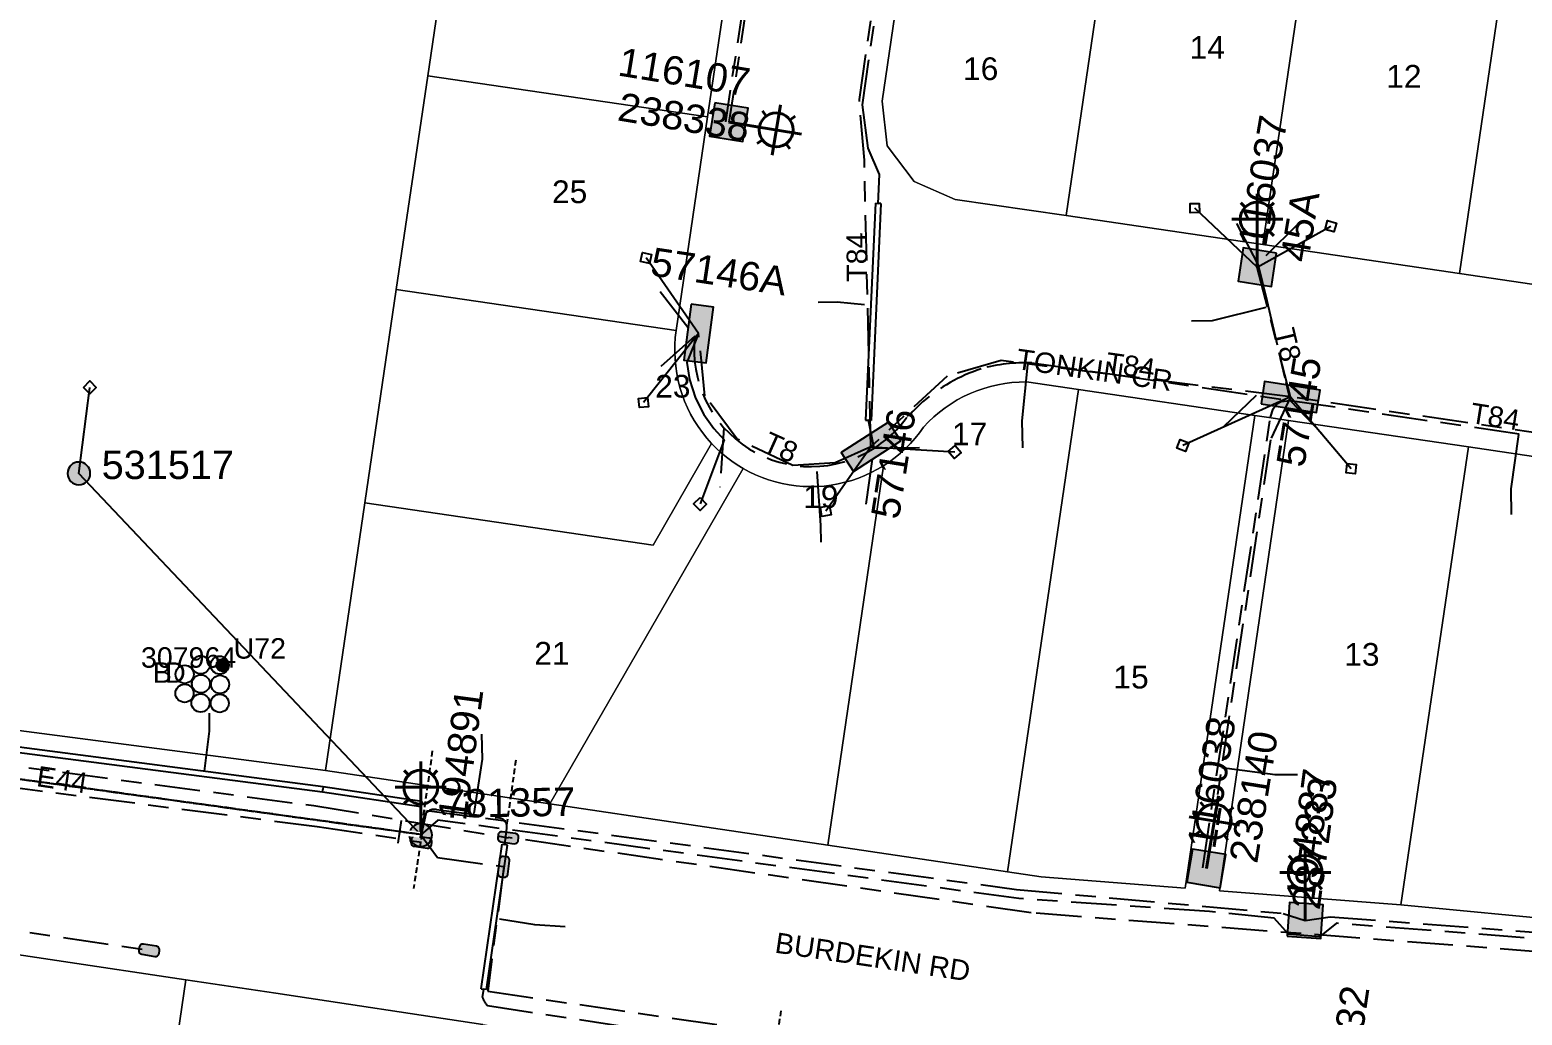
# Model space of a CAD drawing. Header units: metres. Extents: x 302094 to 304730, y 6265242 to 6268907.
# Drawn here: x 303824.4 to 303955.8, y 6267798.7 to 6267885.4 of the extents above; entities that cross this region are included whole.
import ezdxf
from ezdxf.enums import TextEntityAlignment as Align

# ---------------------------------------------------------------- set-up
doc = ezdxf.new("R2010")
doc.units = ezdxf.units.M
for name, pattern in [('Cable Exist OH', [1, 1, 0]), ('Cable Exist UG', [8.2, 4, -1.2, 1.8, -1.2]), ('DASHED', [0.75, 0.5, -0.25])]:
    doc.linetypes.add(name, pattern=pattern)
doc.layers.get('0').update_dxf_attribs({"color": 6})
for name, color, linetype in [('_User Miscellaneous12', 7, 'Continuous'), ('Duct_SP_EXT', 7, 'Continuous'), ('Equip_HV_EXT', 7, 'Continuous'), ('Equip_SL_EXT', 7, 'Continuous'), ('Equip_SP_SL_EXT', 7, 'Continuous'), ('Mains_HV_EXT', 1, 'Continuous'), ('Mains_LV_EXT', 5, 'Continuous'), ('Mains_LV_SL_EXT', 4, 'Continuous'), ('Mains_SL_EXT', 3, 'Continuous'), ('Services_SP_EXT', 7, 'Continuous'), ('SupportsOH_SP_TR_HV_LV_SL_EXT', 7, 'Continuous'), ('SupportsUG_SP_LV_EXT', 7, 'Continuous'), ('SupportsUG_SP_LV_SL_EXT', 7, 'Continuous'), ('Trench_SP_EXT', 7, 'Continuous')]:
    doc.layers.add(name, color=color, linetype=linetype)
doc.layers.add('Cadastre Land Parcels_SP_EXT', color=7, linetype='Continuous', lineweight=5)
doc.layers.add('Cadastre Roads_SP_EXT', color=9, linetype='Continuous', lineweight=5)
doc.layers.add('UNKNOWN_FEATURES', color=1, linetype='DASHED', plot=False)
doc.styles.add('COLUMN_LABEL', font='arial.ttf')
doc.styles.add('iecARIAL', font='arial.ttf', dxfattribs={"height": 2})
doc.styles.add('POLE_LABEL', font='arial.ttf')
doc.styles.get("Standard").update_dxf_attribs({"font": 'arial.ttf'})

# ---------------------------------------------------------------- blocks, each defined once
blk = doc.blocks.new('COLUMN_EXT')
blk.add_hatch(color=256).paths.add_polyline_path([(-1.49, 1.48), (-1.49, -1.49), (1.48, -1.49), (1.48, 1.48)])
blk.add_lwpolyline([(-1.49, -1.49), (1.48, -1.49), (1.48, 1.48), (-1.49, 1.48)], close=True)
for tag, height, style, flags, p in [('ASSET_NUM', 2.5, 'COLUMN_LABEL', 8, (2, 2)), ('STRUCTURE_PLANT_NUMBER', 0.2, 'POLE_LABEL', 9, (1.81, 0.03)), ('STREET_CODE', 0.2, 'COLUMN_LABEL', 9, (1.81, -0.2))]:
    blk.add_attdef(tag, text='', height=height, dxfattribs=dict(style=style, flags=flags)).set_placement(p, align=Align.MIDDLE_LEFT)
at = {"flags": 9}
for tag, p in [('COLUMN_TYPE', (1.81, -0.4)), ('OWNED_BY', (1.81, -0.6)), ('STATE', (1.81, -0.8)), ('USAGE', (1.81, -1)), ('LEGEND', (1.81, -1.2)), ('LOCATION', (1.81, -1.4)), ('STREETNAME', (1.81, -1.6)), ('SUBURB', (1.81, -1.8)), ('NOTES', (1.81, -2))]:
    blk.add_attdef(tag, text='', height=0.2, dxfattribs=at).set_placement(p, align=Align.MIDDLE_LEFT)
at = {"flags": 1}
blk.add_attdef('Z', (1.81, -2.35), '', height=0.2, dxfattribs=at)
blk = doc.blocks.new('PILLAR_EXT')
blk.add_hatch(color=256).paths.add_polyline_path([(-2.475, 0.99), (-2.475, -0.99), (2.475, -0.99), (2.475, 0.99)])
blk.add_lwpolyline([(-2.475, -0.99), (2.475, -0.99), (2.475, 0.99), (-2.475, 0.99)], close=True)
at = {"style": 'iecARIAL', "flags": 8}
blk.add_attdef('ASSET_NUM', (1.5, 3.5), '', height=2.5, dxfattribs=at)
for tag, p, flags in [('OWNED_BY', (0, -0.2), 9), ('STATE', (0, -0.4), 9), ('SUPPORT_TYPE', (0, -0.6), 9), ('USAGE', (0, -0.8), 9), ('LEGEND', (0, -1), 9), ('LOCATION', (0, -1.2), 9), ('NOTES', (0, -1.4), 9), ('STREETNAME', (0, -1.8), 9), ('SUBURB', (0, -2), 1), ('PARENT', (0, -1.6), 9)]:
    blk.add_attdef(tag, p, '', height=0.2, dxfattribs=dict(flags=flags))
blk = doc.blocks.new('DUCT_EXT')
blk.add_circle((0, 0.8), 0.8)
at = {"flags": 1}
blk.add_attdef('Z', (0, 0), '', height=0.2, dxfattribs=at)
at = {"flags": 9}
for tag, p in [('DUCT_CODE', (0, 0)), ('XSECT_TYPE', (0, -0.2)), ('STATE', (0, -0.6)), ('FB_REFERENCE', (0, -0.4)), ('NOTES', (0, -0.8))]:
    blk.add_attdef(tag, text='', height=0.2, dxfattribs=at).set_placement(p, align=Align.MIDDLE_LEFT)
blk = doc.blocks.new('SL_LANTERN_EXT')
at = {"lineweight": 40}
for p, q in [((-1.46, 5.68), (-1.06, 5.28)), ((0, 1.97), (0, 6.47)), ((1.46, 5.68), (1.06, 5.28)), ((-2.25, 4.22), (2.25, 4.22)), ((-1.46, 2.76), (-1.06, 3.16)), ((0, 0), (0, 2.72)), ((1.46, 2.76), (1.06, 3.16))]:
    blk.add_line(p, q, dxfattribs=at)
blk.add_circle((0, 4.22), 1.5, dxfattribs=at)
at = {"style": 'iecARIAL', "flags": 8}
blk.add_attdef('ASSET_NUM', (1.5, 1.5), '', height=2.5, dxfattribs=at)
for tag, p, height, flags in [('CONSTRUCTED_VOLTAGE', (0.98, -0.65), 0.2, 9), ('CONTROL_TYPE', (0.98, -0.85), 0.2, 9), ('LANTERN_PURPOSE', (0.98, -1.05), 0.2, 9), ('LANTERN_TYPE', (0.98, -1.25), 0.2, 9), ('NO_PHASES', (0.98, -1.45), 0.2, 9), ('LNUMBER', (2.18, -3.25), 2.5, 8), ('OPERATING_VOLTAGE', (0.98, -1.65), 0.2, 9), ('ORIENTATION', (0.98, -1.85), 0.2, 9), ('OWNED_BY', (0.98, -2.05), 0.2, 9), ('STATE', (0.98, -2.25), 0.2, 9), ('USAGE', (0.98, -2.45), 0.2, 9), ('CEXIST', (0.98, -2.65), 0.2, 9), ('CNEW', (0.98, -2.85), 0.2, 9), ('CNUMBER', (0.98, -3.05), 0.2, 9), ('CREMOVE', (0.98, -3.25), 0.2, 9), ('CREPLACE', (0.98, -3.45), 0.2, 9), ('LKINGHEIGHT', (0.98, -3.65), 0.2, 9), ('LBRACKET', (0.98, -3.85), 0.2, 9), ('LBRACKETVOCAB', (0.98, -4.05), 0.2, 9), ('LCATEGORY', (0.98, -4.25), 0.2, 9), ('LCHARGE1', (0.98, -4.45), 0.2, 9), ('LCHARGE1PERCENT', (0.98, -4.65), 0.2, 9), ('LCHARGE2', (0.98, -4.85), 0.2, 9), ('LCHARGE2PERCENT', (0.98, -5.05), 0.2, 9), ('LCHARGE3', (0.98, -5.25), 0.2, 9), ('LCHARGE3PERCENT', (0.98, -5.45), 0.2, 9), ('LEXIST', (0.98, -5.65), 0.2, 9), ('LLAMP', (0.98, -5.85), 0.2, 9), ('LLAMPVOCAB', (0.98, -6.05), 0.2, 9), ('LMAST', (0.98, -6.25), 0.2, 9), ('LMASTVOCAB', (0.98, -6.45), 0.2, 9), ('LNEW', (0.98, -6.65), 0.2, 9), ('LANTNUMBER', (0.98, -6.85), 0.2, 9), ('LOUTREACH', (0.98, -7.25), 0.2, 9), ('LOUTREACHVOCAB', (0.98, -7.45), 0.2, 9), ('LRATECODE', (0.98, -7.65), 0.2, 9), ('LREMOVE', (0.98, -7.85), 0.2, 9), ('LREPLACE', (0.98, -8.05), 0.2, 9), ('STREETNAME', (0.98, -9.25), 0.2, 9), ('LTYPE', (0.98, -8.25), 0.2, 9), ('LTYPEVOCAB', (0.98, -8.45), 0.2, 9), ('LEGEND', (0.98, -8.65), 0.2, 9), ('LOCATION', (0.98, -8.85), 0.2, 9), ('NOTES', (0.98, -9.05), 0.2, 9), ('SUBURB', (0.98, -9.45), 0.2, 1)]:
    blk.add_attdef(tag, p, '', height=height, dxfattribs=dict(flags=flags))
blk = doc.blocks.new('CCP_EXT')
at = {"flags": 9}
for tag, p in [('LEGEND', (0, -1.4)), ('STATE', (0, -1.8)), ('LIFE_SUPPORT', (0, -1.6)), ('NOTES', (0, -2))]:
    blk.add_attdef(tag, text='', height=0.2, dxfattribs=at).set_placement(p, align=Align.MIDDLE_LEFT)
blk.add_wipeout([(0, 0.57), (0.57, 0), (0, -0.57), (-0.57, 0)])
blk.add_lwpolyline([(-0.57, 0), (0, 0.57), (0.57, 0), (0, -0.57), (-0.57, 0)])
at = {"flags": 1}
blk.add_attdef('Z', (0, 0), '', height=0.2, dxfattribs=at)
at = {"flags": 9}
for tag, p in [('CCP_TYPE', (0, 0)), ('CONSTRUCTED_VOLTAGE', (0, -0.2)), ('OPERATING_VOLTAGE', (0, -0.6)), ('ORIENTATION', (0, -0.8)), ('OWNED_BY', (0, -1)), ('NO_PHASES', (0, -0.4)), ('USAGE', (0, -1.2))]:
    blk.add_attdef(tag, text='', height=0.2, dxfattribs=at).set_placement(p, align=Align.MIDDLE_LEFT)
blk = doc.blocks.new('POLE_EXT')
blk.add_hatch(color=256).paths.add_polyline_path([(-1, 0, 1), (1, 0, 1)])
blk.add_lwpolyline([(-1, 0, 1), (1, 0, 1)], format="xyb", close=True)
for tag, height, flags, p in [('pNumber', 2.5, 8, (-17.84, 2.07)), ('OWNED_BY', 0.2, 9, (1.35, -0.4)), ('SPECIAL_USE', 0.2, 9, (1.35, -0.8)), ('STATE', 0.2, 9, (1.35, -1)), ('cLV', 0.2, 9, (1.35, -1.4)), ('PARENT', 0.2, 9, (1.35, -0.6)), ('USAGE', 0.2, 9, (1.35, -1.2)), ('hDepth', 0.2, 9, (1.35, -1.6)), ('hDia', 0.2, 9, (1.35, -1.8)), ('cHV', 0.2, 9, (1.35, -2)), ('LBRACKET', 0.2, 9, (1.35, -2.2)), ('LExisting', 0.2, 9, (1.35, -2.4)), ('LANTNUMBER', 0.2, 9, (1.35, -2.6)), ('cLinedev', 0.2, 9, (1.35, -3.4)), ('pExisting', 0.2, 9, (1.35, -3.8)), ('LOther', 0.2, 9, (1.35, -2.8)), ('LRemove', 0.2, 9, (1.35, -3)), ('LEGEND', 0.2, 9, (1.35, -3.2)), ('LOCATION', 0.2, 9, (1.35, -3.6)), ('PFNUMBER', 0.2, 9, (1.35, -4)), ('pFooting', 0.2, 9, (1.35, -4.4)), ('pNew', 0.2, 9, (1.35, -4.6)), ('pRelocate', 0.2, 9, (1.35, -5)), ('pRemove', 0.2, 9, (1.35, -5.2)), ('NEWPFNUMBER', 0.2, 9, (1.35, -4.2)), ('pReplace', 0.2, 9, (1.35, -5.4)), ('pStay', 0.2, 9, (1.35, -5.6)), ('pType', 0.2, 9, (1.35, -5.8)), ('cspan', 0.2, 9, (1.35, -6)), ('STREETNAME', 0.2, 9, (1.35, -6.2)), ('SUBURB', 0.2, 9, (1.35, -6.4)), ('NOTES', 0.2, 9, (1.35, -6.6)), ('OPERATED_BY', 0.2, 9, (1.36, -7.01)), ('MAINTAINED_BY', 0.2, 9, (1.36, -6.81))]:
    blk.add_attdef(tag, text='', height=height, dxfattribs=dict(flags=flags)).set_placement(p, align=Align.MIDDLE_LEFT)
at = {"style": 'POLE_LABEL'}
for tag, height, flags, p in [('ASSET_NUM', 2.5, 8, (2, 2)), ('STRUCTURE_PLANT_NUMBER', 0.2, 9, (1.35, 0.03)), ('STREET_CODE', 0.2, 9, (1.35, -0.2))]:
    blk.add_attdef(tag, text='', height=height, dxfattribs=dict(at, flags=flags)).set_placement(p, align=Align.MIDDLE_LEFT)
at = {"flags": 1}
blk.add_attdef('Z', (1.35, -7.33), '', height=0.2, dxfattribs=at)
blk = doc.blocks.new('SL_STJ_EXT')
h = blk.add_hatch(color=256)
edge = h.paths.add_edge_path()
edge.add_ellipse((-0.59, 0.13), major_axis=(0.226, 0.226), ratio=1, start_angle=45, end_angle=135)
edge.add_line((-0.91, 0.13), (-0.91, -0.13))
edge.add_ellipse((-0.59, -0.13), major_axis=(0.226, 0.226), ratio=1, start_angle=135, end_angle=225)
edge.add_line((-0.59, -0.45), (0.59, -0.45))
edge.add_ellipse((0.59, -0.13), major_axis=(-0.226, 0.226), ratio=1, start_angle=135, end_angle=225)
edge.add_line((0.91, -0.13), (0.91, 0.13))
edge.add_ellipse((0.59, 0.13), major_axis=(-0.226, 0.226), ratio=1, start_angle=225, end_angle=315)
edge.add_line((0.59, 0.45), (-0.59, 0.45))
blk.add_lwpolyline([(-0.91, 0.13), (-0.91, -0.13, 0.414214), (-0.59, -0.45), (0.59, -0.45, 0.414214), (0.91, -0.13), (0.91, 0.13, 0.414214), (0.59, 0.45), (-0.59, 0.45, 0.414214)], format="xyb", close=True)
at = {"flags": 1}
blk.add_attdef('Z', (0, 0), '', height=0.2, dxfattribs=at)
at = {"flags": 9}
for tag, p in [('ORIENTATION', (0, 0)), ('USAGE', (0, -0.2)), ('LEGEND', (0, -0.4)), ('NOTES', (0, -0.6))]:
    blk.add_attdef(tag, text='', height=0.2, dxfattribs=at).set_placement(p, align=Align.MIDDLE_LEFT)
blk = doc.blocks.new('HV_STJ_EXT')
h = blk.add_hatch(color=256)
edge = h.paths.add_edge_path()
edge.add_ellipse((-0.59, 0.13), major_axis=(0.226, 0.226), ratio=1, start_angle=45, end_angle=135)
edge.add_line((-0.91, 0.13), (-0.91, -0.13))
edge.add_ellipse((-0.59, -0.13), major_axis=(0.226, 0.226), ratio=1, start_angle=135, end_angle=225)
edge.add_line((-0.59, -0.45), (0.59, -0.45))
edge.add_ellipse((0.59, -0.13), major_axis=(-0.226, 0.226), ratio=1, start_angle=135, end_angle=225)
edge.add_line((0.91, -0.13), (0.91, 0.13))
edge.add_ellipse((0.59, 0.13), major_axis=(-0.226, 0.226), ratio=1, start_angle=225, end_angle=315)
edge.add_line((0.59, 0.45), (-0.59, 0.45))
blk.add_lwpolyline([(-0.91, 0.13), (-0.91, -0.13, 0.414214), (-0.59, -0.45), (0.59, -0.45, 0.414214), (0.91, -0.13), (0.91, 0.13, 0.414214), (0.59, 0.45), (-0.59, 0.45, 0.414214)], format="xyb", close=True)
for tag, flags, p in [('ORIENTATION', 9, (1.5, 0)), ('Z', 1, (1.5, -0.8)), ('USAGE', 9, (1.5, -0.2)), ('LEGEND', 9, (1.5, -0.4)), ('NOTES', 9, (1.5, -0.6))]:
    blk.add_attdef(tag, text='', height=0.2, dxfattribs=dict(flags=flags)).set_placement(p, align=Align.MIDDLE_LEFT)
blk = doc.blocks.new('End Shackle_EXT')
at = {"flags": 9}
for tag, p in [('STATE', (0, -1.2)), ('USAGE', (0, -1.4)), ('NOTES', (0, -1.6))]:
    blk.add_attdef(tag, text='', height=0.2, dxfattribs=at).set_placement(p, align=Align.MIDDLE_LEFT)
blk.add_wipeout([(0, 0.25), (1.81, 0.25), (1.82, -0.25), (0, -0.25)])
blk.add_line((1.81, -1), (1.81, 1))
at = {"flags": 1}
blk.add_attdef('Z', (0, 0), '', height=0.2, dxfattribs=at)
at = {"flags": 9}
for tag, p in [('CONNECTOR_TYPE', (0, 0)), ('CONSTRUCTED_VOLTAGE', (0, -0.2)), ('OPERATING_VOLTAGE', (0, -0.6)), ('ORIENTATION', (0, -0.8)), ('OWNED_BY', (0, -1)), ('NO_PHASES', (0, -0.4))]:
    blk.add_attdef(tag, text='', height=0.2, dxfattribs=at).set_placement(p, align=Align.MIDDLE_LEFT)
blk = doc.blocks.new('CABLE_LARGE_EXT')
h = blk.add_hatch(color=256)
edge = h.paths.add_edge_path()
edge.add_arc((0, 0.55), 0.55, 0, 360)
blk.add_circle((0, 0.55), 0.55)
at = {"flags": 1}
blk.add_attdef('Z', (0, 0), '', height=0.2, dxfattribs=at)
at = {"flags": 9}
for tag, p in [('COND_CODE', (0, 0)), ('STATE', (0, -0.4)), ('XSECT_SIZE', (0, -0.6)), ('FB_REFERENCE', (0, -0.2)), ('NOTES', (0, -0.8))]:
    blk.add_attdef(tag, text='', height=0.2, dxfattribs=at).set_placement(p, align=Align.MIDDLE_LEFT)

msp = doc.modelspace()

# ---------------------------------------------------------------- linework, layer by layer
at = {"layer": '_User Miscellaneous12'}
for p, q in [((303898.83, 6267870.17), (303897.96, 6267851.08)), ((303899.31, 6267870.14), (303898.44, 6267851.05)), ((303898.83, 6267870.17), (303899.07, 6267870.16)), ((303899.31, 6267870.14), (303899.07, 6267870.16)), ((303897.96, 6267851.08), (303898.2, 6267851.07)), ((303898.44, 6267851.05), (303898.2, 6267851.07)), ((303850.13, 6267818.3), (303812.67, 6267823.18)), ((303850.2, 6267818.78), (303812.73, 6267823.66)), ((303850.13, 6267818.3), (303850.17, 6267818.54)), ((303858.8, 6267817.01), (303850.13, 6267818.3)), ((303850.2, 6267818.78), (303850.17, 6267818.54)), ((303858.87, 6267817.49), (303850.2, 6267818.78)), ((303858.8, 6267817.01), (303858.84, 6267817.25)), ((303858.87, 6267817.49), (303858.84, 6267817.25)), ((303864.1, 6267801), (303865.95, 6267813.72)), ((303864.57, 6267800.93), (303866.42, 6267813.65)), ((303865.95, 6267813.72), (303866.18, 6267813.69)), ((303866.42, 6267813.65), (303866.18, 6267813.69)), ((303864.1, 6267801), (303864.34, 6267800.97)), ((303864.57, 6267800.93), (303864.34, 6267800.97))]:
    msp.add_line(p, q, dxfattribs=at)
at = {"layer": 'Cadastre Land Parcels_SP_EXT', "linetype": 'Continuous'}
for points in [[(303920.06, 6267899.26), (303902.74, 6267901.8), (303899.41, 6267879.16), (303899.87, 6267875.24), (303902.22, 6267872.08), (303905.84, 6267870.51), (303915.62, 6267869.08), (303920.06, 6267899.26)], [(303884.04, 6267877.77), (303886.81, 6267896.57), (303862.16, 6267900.19), (303859.4, 6267881.39), (303884.04, 6267877.77)], [(303937.37, 6267896.71), (303920.06, 6267899.26), (303915.62, 6267869.08), (303932.93, 6267866.53), (303937.37, 6267896.71)], [(303954.69, 6267894.16), (303937.37, 6267896.71), (303932.93, 6267866.53), (303950.25, 6267863.98), (303954.69, 6267894.16)], [(303972, 6267891.62), (303954.69, 6267894.16), (303950.25, 6267863.98), (303967.57, 6267861.44), (303972, 6267891.62)], [(303881.28, 6267858.97), (303884.04, 6267877.77), (303859.4, 6267881.39), (303856.63, 6267862.59), (303881.28, 6267858.97)], [(303881.28, 6267858.97), (303856.63, 6267862.59), (303853.87, 6267843.79), (303879.24, 6267840.06), (303884.39, 6267849.02), (303883.97, 6267849.49), (303883.58, 6267849.99), (303883.21, 6267850.5), (303882.87, 6267851.04), (303882.55, 6267851.59), (303882.27, 6267852.16), (303882.02, 6267852.74), (303881.8, 6267853.34), (303881.61, 6267853.94), (303881.45, 6267854.56), (303881.33, 6267855.18), (303881.24, 6267855.81), (303881.18, 6267856.44), (303881.15, 6267857.07), (303881.16, 6267857.71), (303881.2, 6267858.34), (303881.28, 6267858.97)], [(303916.7, 6267853.76), (303912.12, 6267854.43), (303911.48, 6267854.42), (303910.85, 6267854.38), (303910.21, 6267854.3), (303909.59, 6267854.19), (303908.97, 6267854.04), (303908.36, 6267853.87), (303907.76, 6267853.66), (303907.17, 6267853.42), (303906.59, 6267853.15), (303906.03, 6267852.85), (303905.49, 6267852.52), (303904.96, 6267852.16), (303904.46, 6267851.77), (303903.97, 6267851.36), (303903.51, 6267850.92), (303903.07, 6267850.46), (303902.71, 6267849.96), (303902.33, 6267849.48), (303901.92, 6267849.02), (303901.48, 6267848.58), (303901.03, 6267848.16), (303900.55, 6267847.77), (303900.05, 6267847.4), (303899.54, 6267847.06), (303894.62, 6267813.64), (303910.45, 6267811.28), (303916.7, 6267853.76)], [(303932.24, 6267851.47), (303916.7, 6267853.76), (303910.45, 6267811.28), (303913.41, 6267810.84), (303926.11, 6267809.85), (303932.24, 6267851.47)], [(303951.04, 6267848.71), (303935.21, 6267851.03), (303929.11, 6267809.62), (303945.1, 6267808.38), (303951.04, 6267848.71)], [(303887.17, 6267846.82), (303886.66, 6267847.13), (303886.17, 6267847.46), (303885.7, 6267847.82), (303885.24, 6267848.2), (303884.81, 6267848.6), (303884.39, 6267849.02), (303879.24, 6267840.06), (303853.87, 6267843.79), (303850.4, 6267820.23), (303870.16, 6267817.28), (303887.17, 6267846.82)], [(303945.1, 6267808.38), (303960.45, 6267806.93), (303966.85, 6267846.37), (303951.04, 6267848.71), (303945.1, 6267808.38)], [(303894.62, 6267813.64), (303899.54, 6267847.06), (303899.01, 6267846.74), (303898.46, 6267846.45), (303897.9, 6267846.19), (303897.32, 6267845.96), (303896.74, 6267845.77), (303896.14, 6267845.6), (303895.54, 6267845.46), (303894.93, 6267845.35), (303894.31, 6267845.27), (303893.69, 6267845.23), (303893.08, 6267845.22), (303892.46, 6267845.24), (303891.84, 6267845.29), (303891.23, 6267845.37), (303890.62, 6267845.49), (303890.02, 6267845.64), (303889.42, 6267845.81), (303888.84, 6267846.02), (303888.27, 6267846.26), (303887.71, 6267846.53), (303887.17, 6267846.82), (303870.16, 6267817.28), (303894.62, 6267813.64)], [(303804.37, 6267730.29), (303806.52, 6267730.48), (303808.67, 6267730.75), (303810.8, 6267731.1), (303812.92, 6267731.53), (303815.02, 6267732.03), (303817.11, 6267732.62), (303819.17, 6267733.28), (303821.2, 6267734.02), (303823.21, 6267734.83), (303825.18, 6267735.72), (303827.12, 6267736.68), (303828.67, 6267737.48), (303833.96, 6267773.49), (303838.1, 6267801.79), (303815.34, 6267805.18), (303809.84, 6267767.62), (303804.37, 6267730.29)], [(303864.25, 6267797.86), (303846.01, 6267800.6), (303838.1, 6267801.79), (303833.96, 6267773.49), (303856.65, 6267770.16), (303853.3, 6267747.34), (303856.98, 6267748.34), (303864.25, 6267797.86)]]:
    msp.add_lwpolyline(points, close=True, dxfattribs=at)
msp.add_lwpolyline([(303787.14, 6267828.46), (303850.4, 6267820.23), (303853.87, 6267843.79), (303853.87, 6267843.79), (303856.63, 6267862.59), (303859.4, 6267881.39), (303862.16, 6267900.19)], dxfattribs=at)
at = {"layer": 'Cadastre Roads_SP_EXT', "linetype": 'Continuous'}
msp.add_lwpolyline([(303815.34, 6267805.18), (303838.1, 6267801.79), (303846.01, 6267800.6), (303864.25, 6267797.86), (303889.8, 6267794.05), (303907.05, 6267791.5), (303925.57, 6267788.79), (303926.05, 6267788.71), (303929.68, 6267788.18), (303944.85, 6267785.92), (303963.65, 6267783.13)], dxfattribs=at)
at = {"layer": 'Duct_SP_EXT'}
for p, q in [((303898.83, 6267870.17), (303897.96, 6267851.08)), ((303899.31, 6267870.14), (303898.44, 6267851.05)), ((303898.83, 6267870.17), (303899.07, 6267870.16)), ((303899.31, 6267870.14), (303899.07, 6267870.16)), ((303897.96, 6267851.08), (303898.2, 6267851.07)), ((303898.44, 6267851.05), (303898.2, 6267851.07)), ((303850.13, 6267818.3), (303812.67, 6267823.18)), ((303850.2, 6267818.78), (303812.73, 6267823.66)), ((303850.13, 6267818.3), (303850.17, 6267818.54)), ((303858.8, 6267817.01), (303850.13, 6267818.3)), ((303850.2, 6267818.78), (303850.17, 6267818.54)), ((303858.87, 6267817.49), (303850.2, 6267818.78)), ((303858.8, 6267817.01), (303858.84, 6267817.25)), ((303858.87, 6267817.49), (303858.84, 6267817.25)), ((303864.1, 6267801), (303865.95, 6267813.72)), ((303864.57, 6267800.93), (303866.42, 6267813.65)), ((303865.95, 6267813.72), (303866.18, 6267813.69)), ((303866.42, 6267813.65), (303866.18, 6267813.69)), ((303864.1, 6267801), (303864.34, 6267800.97)), ((303864.57, 6267800.93), (303864.34, 6267800.97))]:
    msp.add_line(p, q, dxfattribs=at)
at = {"layer": 'Duct_SP_EXT', "linetype": 'Continuous'}
for points in [[(303893.77, 6267861.45), (303895.44, 6267861.48), (303897.86, 6267861.25)], [(303926.65, 6267859.83), (303928.5, 6267859.85), (303933.22, 6267861.02)], [(303911.79, 6267848.62), (303911.74, 6267851), (303912.23, 6267855.93)], [(303954.85, 6267842.75), (303954.81, 6267845.01), (303955.48, 6267849.8)], [(303864.14, 6267823.43), (303864.18, 6267821.23), (303863.47, 6267816.44)], [(303935.98, 6267819.85), (303934.03, 6267819.83), (303929.33, 6267820.46)], [(303871.51, 6267806.45), (303868.84, 6267806.64), (303865.72, 6267807.12)]]:
    msp.add_lwpolyline(points, dxfattribs=at)
at = {"layer": 'Duct_SP_EXT'}
msp.add_lwpolyline([(303840.15, 6267825.27), (303840.15, 6267823.67), (303839.7, 6267820.17)], dxfattribs=at)
at = {"layer": 'Mains_HV_EXT', "linetype": 'Cable Exist UG'}
for points in [[(304614.21, 6267788), (304616.01, 6267789.37), (304623.3, 6267791), (304624.29, 6267787.63), (304624.78, 6267784.15), (304624.85, 6267780.48), (304624.67, 6267777.79), (304622.58, 6267762.92), (304619.86, 6267749.46), (304617.94, 6267748.91), (304616.23, 6267748.18), (304615.21, 6267747.96), (304610.28, 6267706.37), (304475.78, 6267725.23), (304413.66, 6267732.53), (304214.25, 6267760.84), (304212.65, 6267763.75), (304184.04, 6267767.64), (304088.94, 6267788.43), (304070.61, 6267793.28), (304023.25, 6267799.17), (303912.55, 6267807.68), (303866.47, 6267814.32)], [(303866.1, 6267811.76), (303864.68, 6267800.78), (303890.67, 6267797), (303885.95, 6267764.56)]]:
    msp.add_lwpolyline(points, dxfattribs=at)
at = {"layer": 'Mains_LV_EXT', "linetype": 'Cable Exist UG'}
for points in [[(303898.43, 6267848.73), (303897.85, 6267873.95), (303897.41, 6267879.31), (303900.75, 6267902.14)], [(303935.38, 6267853.11), (303932.45, 6267864.54)], [(303898.43, 6267848.73), (303895.29, 6267847.3), (303891.55, 6267847.08), (303886.64, 6267849.39), (303883.81, 6267853.2), (303883.25, 6267858.69)], [(303967.23, 6267848.46), (303935.38, 6267853.11)]]:
    msp.add_lwpolyline(points, dxfattribs=at)
at = {"layer": 'Mains_LV_SL_EXT', "linetype": 'Cable Exist UG'}
for points in [[(303888.78, 6267896.32), (303885.92, 6267877.31)], [(303935.38, 6267853.11), (303933.62, 6267849.35), (303927.97, 6267811.6)]]:
    msp.add_lwpolyline(points, dxfattribs=at)
at = {"layer": 'Mains_SL_EXT', "linetype": 'Cable Exist UG'}
for points in [[(303811.09, 6267807.94), (303834.86, 6267804.39)], [(303936.68, 6267807.02), (303938.87, 6267807.34), (303997.36, 6267802.92), (303999.16, 6267802.21)]]:
    msp.add_lwpolyline(points, dxfattribs=at)
at = {"layer": 'Trench_SP_EXT', "linetype": 'Cable Exist UG'}
for points in [[(303899.07, 6267870.16), (303899.19, 6267872.71), (303898.19, 6267875.01), (303897.68, 6267878.85), (303901.05, 6267902.1)], [(303888.48, 6267896.36), (303885.62, 6267877.35)], [(303936.06, 6267868.36), (303932.49, 6267864.83), (303930.18, 6267869.25)], [(303932.49, 6267864.83), (303933.29, 6267861.6)], [(303879.86, 6267862.41), (303882.91, 6267858.47), (303879.18, 6267855.12)], [(303933.29, 6267861.6), (303934.97, 6267854.42)], [(303912.59, 6267856.11), (303919.48, 6267855.15), (303935.34, 6267852.81)], [(303934.97, 6267854.42), (303935.34, 6267852.81)], [(303927.65, 6267811.65), (303933.62, 6267851.34), (303933.85, 6267852.08), (303934.16, 6267852.5), (303934.56, 6267852.7), (303935.34, 6267852.81)], [(303932.34, 6267853.25), (303928.78, 6267849.81)], [(303935.34, 6267852.81), (303938.87, 6267849.1)], [(303898.7, 6267848.59), (303898.2, 6267851.07)], [(303885.46, 6267850.38), (303885.13, 6267845.17)], [(303898.01, 6267843.66), (303898.7, 6267848.59), (303903.72, 6267848.69)], [(303860.17, 6267816.78), (303865.65, 6267816.04)], [(303866.18, 6267813.69), (303866.36, 6267815.14)], [(303864.23, 6267800.24), (303864.34, 6267800.97)], [(303864.66, 6267799.52), (303889.81, 6267795.7)]]:
    msp.add_lwpolyline(points, dxfattribs=at)
for points in [[(303882.91, 6267858.47, 0.630834), (303898.7, 6267848.59)], [(303882.92, 6267858.49, 0.000621), (303882.91, 6267858.47)], [(303908.13, 6267855.59, -0.079121), (303912.59, 6267856.11)], [(303902.94, 6267852.66, -0.095667), (303908.13, 6267855.59)], [(303902.94, 6267852.66, -0.015827), (303901.66, 6267851.42)], [(303901.66, 6267851.42, -0.09775), (303898.7, 6267848.59)], [(303865.65, 6267816.04, -0.442361), (303866.36, 6267815.14)], [(303864.66, 6267799.52, -0.162037), (303864.23, 6267800.24)]]:
    msp.add_lwpolyline(points, format="xyb", dxfattribs=at)
at = {"layer": 'UNKNOWN_FEATURES'}
for points in [[(303859.8, 6267821.94), (303858.73, 6267814.28)], [(303867.15, 6267821.13), (303866.34, 6267815.4)], [(303889.8, 6267794.14), (303890.52, 6267799.06)]]:
    msp.add_lwpolyline(points, dxfattribs=at)

# ---------------------------------------------------------------- block references
at = {"layer": 'Duct_SP_EXT', "rotation": 90.0000000000002}
for name, p in [('DUCT_EXT', (303840.21, 6267829.52)), ('DUCT_EXT', (303841.88, 6267829.5)), ('CABLE_LARGE_EXT', (303841.88, 6267829.5)), ('DUCT_EXT', (303838.79, 6267828.69)), ('DUCT_EXT', (303840.22, 6267827.85)), ('DUCT_EXT', (303841.91, 6267827.8)), ('DUCT_EXT', (303838.78, 6267827.02)), ('DUCT_EXT', (303840.19, 6267826.16)), ('DUCT_EXT', (303841.88, 6267826.14))]:
    msp.add_blockref(name, p, dxfattribs=at)
at = {"layer": 'Equip_HV_EXT'}
for p, rotation in [((303858.84, 6267813.91), 171.5227205847743), ((303866.48, 6267814.3), 351.7474711791133), ((303866.09, 6267811.73), 262.9834981656503)]:
    msp.add_blockref('HV_STJ_EXT', p, dxfattribs=dict(at, rotation=rotation))
at = {"layer": 'Equip_SL_EXT', "rotation": 350.3729266674393}
msp.add_blockref('SL_STJ_EXT', (303834.86, 6267804.39), dxfattribs=at)
at = {"layer": 'Equip_SP_SL_EXT'}
ref = msp.add_blockref('SL_LANTERN_EXT', (303885.92, 6267877.31), dxfattribs=dict(at, rotation=260.6895336505401))
ref.add_attrib('ASSET_NUM', '116107', dxfattribs={"layer": '0', "height": 2.5, "rotation": 350.6917, "style": 'iecARIAL'}).set_placement((303887.42, 6267878.81), align=Align.BOTTOM_RIGHT)
ref = msp.add_blockref('SL_LANTERN_EXT', (303932.45, 6267864.54), dxfattribs=at)
ref.add_attrib('ASSET_NUM', '116037', dxfattribs={"layer": '0', "height": 2.5, "rotation": 80.4828, "style": 'iecARIAL'}).set_placement((303933.95, 6267866.04), align=Align.BOTTOM_LEFT)
ref = msp.add_blockref('SL_LANTERN_EXT', (303858.78, 6267814.54), dxfattribs=at)
ref.add_attrib('ASSET_NUM', '194891', dxfattribs={"layer": '0', "height": 2.5, "rotation": 82.3704, "style": 'iecARIAL'}).set_placement((303860.28, 6267816.04), align=Align.TOP_LEFT)
ref = msp.add_blockref('SL_LANTERN_EXT', (303927.97, 6267811.6), dxfattribs=dict(at, rotation=350.5315906681112))
ref.add_attrib('ASSET_NUM', '116038', dxfattribs={"layer": '0', "height": 2.5, "rotation": 80.8912, "style": 'iecARIAL'}).set_placement((303929.47, 6267813.1), align=Align.BOTTOM_LEFT)
ref = msp.add_blockref('SL_LANTERN_EXT', (303936.68, 6267807.02), dxfattribs=at)
ref.add_attrib('ASSET_NUM', '194887', dxfattribs={"layer": '0', "height": 2.5, "rotation": 82.387, "style": 'iecARIAL'}).set_placement((303938.18, 6267808.52), align=Align.BOTTOM_LEFT)
at = {"layer": 'SupportsOH_SP_TR_HV_LV_SL_EXT'}
ref = msp.add_blockref('POLE_EXT', (303828.68, 6267846.38), dxfattribs=at)
ref.add_attrib('ASSET_NUM', '531517', dxfattribs={"layer": '0', "height": 2.5, "rotation": 0.0443, "style": 'POLE_LABEL'}).set_placement((303830.68, 6267847.13), align=Align.MIDDLE_LEFT)
ref = msp.add_blockref('POLE_EXT', (303858.78, 6267814.54), dxfattribs=at)
ref.add_attrib('ASSET_NUM', '781357', dxfattribs={"layer": '0', "height": 2.5, "rotation": 1, "style": 'POLE_LABEL'}).set_placement((303860.78, 6267815.29), align=Align.BOTTOM_LEFT)
at = {"layer": 'SupportsUG_SP_LV_EXT'}
ref = msp.add_blockref('PILLAR_EXT', (303883.25, 6267858.69), dxfattribs=dict(at, rotation=262.4675490096203))
ref.add_attrib('ASSET_NUM', '57146A', dxfattribs={"layer": '0', "height": 2.5, "rotation": 351.4278, "style": 'iecARIAL'}).set_placement((303884.75, 6267862.19), align=Align.BOTTOM_CENTER)
ref = msp.add_blockref('PILLAR_EXT', (303935.38, 6267853.11), dxfattribs=dict(at, rotation=350.9793705464273))
ref.add_attrib('ASSET_NUM', '57145', dxfattribs={"layer": '0', "height": 2.5, "rotation": 80.8912, "style": 'iecARIAL'}).set_placement((303936.88, 6267856.61), align=Align.MIDDLE_RIGHT)
ref = msp.add_blockref('PILLAR_EXT', (303898.43, 6267848.73), dxfattribs=dict(at, rotation=32.91024123126036))
ref.add_attrib('ASSET_NUM', '57146', dxfattribs={"layer": '0', "height": 2.5, "rotation": 80.9873, "style": 'iecARIAL'}).set_placement((303899.93, 6267852.23), align=Align.TOP_RIGHT)
at = {"layer": 'SupportsUG_SP_LV_SL_EXT'}
ref = msp.add_blockref('COLUMN_EXT', (303885.92, 6267877.31), dxfattribs=dict(at, rotation=260.6895336505401))
ref.add_attrib('ASSET_NUM', '238338', dxfattribs={"layer": '0', "height": 2.5, "rotation": 350.6917, "style": 'COLUMN_LABEL'}).set_placement((303887.92, 6267878.06), align=Align.TOP_RIGHT)
ref = msp.add_blockref('COLUMN_EXT', (303932.45, 6267864.54), dxfattribs=dict(at, rotation=170.9698461687835))
ref.add_attrib('ASSET_NUM', '45A', dxfattribs={"layer": '0', "height": 2.5, "rotation": 80.4828, "style": 'COLUMN_LABEL'}).set_placement((303934.45, 6267865.29), align=Align.TOP_LEFT)
ref = msp.add_blockref('COLUMN_EXT', (303927.97, 6267811.6), dxfattribs=dict(at, rotation=350.5315906681112))
ref.add_attrib('ASSET_NUM', '238140', dxfattribs={"layer": '0', "height": 2.5, "rotation": 80.8912, "style": 'COLUMN_LABEL'}).set_placement((303929.97, 6267812.35), align=Align.TOP_LEFT)
ref = msp.add_blockref('COLUMN_EXT', (303936.68, 6267807.02), dxfattribs=dict(at, rotation=355.9884658009694))
ref.add_attrib('ASSET_NUM', '287233', dxfattribs={"layer": '0', "height": 2.5, "rotation": 82.2482, "style": 'COLUMN_LABEL'}).set_placement((303938.68, 6267807.77), align=Align.BOTTOM_LEFT)
ref = msp.add_blockref('COLUMN_EXT', (303936.15, 6267789.14), dxfattribs=dict(at, rotation=168.6196032048294))
ref.add_attrib('ASSET_NUM', '287232', dxfattribs={"layer": '0', "height": 2.5, "rotation": 81.5289, "style": 'COLUMN_LABEL'}).set_placement((303938.15, 6267789.89), align=Align.TOP_LEFT)

# ---------------------------------------------------------------- texts
at = {"layer": 'Cadastre Land Parcels_SP_EXT'}
for s, p in [('14', (303926.5, 6267882.89)), ('16', (303906.54, 6267881.02)), ('12', (303943.81, 6267880.35)), ('25', (303870.34, 6267870.18)), ('23', (303879.43, 6267853.06)), ('17', (303905.57, 6267848.86)), ('19', (303892.46, 6267843.32)), ('21', (303868.78, 6267829.54)), ('13', (303940.11, 6267829.44)), ('15', (303919.78, 6267827.44))]:
    msp.add_text(s, height=2, dxfattribs=at).set_placement(p)
at = {"layer": 'Cadastre Roads_SP_EXT'}
for s, rotation, p in [('TONKIN CR', 351.8323, (303911.15, 6267855.59)), ('BURDEKIN RD', 351.5411, (303889.89, 6267804.19))]:
    msp.add_text(s, height=1.8, rotation=rotation, dxfattribs=at).set_placement(p)
at = {"layer": 'Duct_SP_EXT'}
for s, p in [('307964', (303834.14, 6267829.27)), ('U72', (303842.3, 6267830.07)), ('B', (303835.18, 6267827.94)), ('D', (303836.27, 6267827.94))]:
    msp.add_text(s, height=1.8, dxfattribs=at).set_placement(p)
at = {"layer": 'Mains_LV_EXT'}
for s, rotation, p in [('T84', 90.4412, (303898.1, 6267863.26)), ('T8', 283.3787, (303933.92, 6267858.93)), ('T84', 351.7888, (303919.02, 6267855.28)), ('T84', 350.9785, (303951.12, 6267850.84)), ('T8', 335.8356, (303888.77, 6267848.46)), ('E44', 351.5418, (303824.86, 6267818.85))]:
    msp.add_text(s, height=1.8, rotation=rotation, dxfattribs=at).set_placement(p)

# ---------------------------------------------------------------- next in the draw order: block references
at = {"layer": 'Services_SP_EXT'}
for p, rotation in [((303926.94, 6267869.74), 135.7817887503215), ((303938.92, 6267868.14), 28.5184742436245), ((303878.62, 6267865.35), 123.4738366643011), ((303878.4, 6267852.62), 230.347035583192), ((303925.9, 6267848.83), 203.5887699784901), ((303905.81, 6267848.27), 355.5295013865483), ((303940.72, 6267846.8), 308.8332135813299), ((303883.38, 6267843.69), 269.5688261316016), ((303894.45, 6267843.06), 233.9370801856561)]:
    msp.add_blockref('CCP_EXT', p, dxfattribs=dict(at, rotation=rotation))
msp.add_blockref('CCP_EXT', (303829.64, 6267853.95), dxfattribs=at)

# ---------------------------------------------------------------- next in the draw order: linework, layer by layer
at = {"layer": 'Cadastre Roads_SP_EXT', "linetype": 'Continuous'}
for points in [[(303967.57, 6267861.44), (303950.25, 6267863.98), (303932.93, 6267866.53), (303915.62, 6267869.08), (303905.84, 6267870.51), (303902.22, 6267872.08), (303899.87, 6267875.24), (303899.41, 6267879.16), (303902.74, 6267901.8)], [(303886.81, 6267896.57), (303884.04, 6267877.77), (303881.28, 6267858.97), (303881.2, 6267858.34), (303881.16, 6267857.71), (303881.15, 6267857.07), (303881.18, 6267856.44), (303881.24, 6267855.81), (303881.33, 6267855.18), (303881.45, 6267854.56), (303881.61, 6267853.94), (303881.8, 6267853.34), (303882.02, 6267852.74), (303882.27, 6267852.16), (303882.55, 6267851.59), (303882.87, 6267851.04), (303883.21, 6267850.5), (303883.58, 6267849.99), (303883.97, 6267849.49), (303884.39, 6267849.02), (303884.81, 6267848.6), (303885.24, 6267848.2), (303885.7, 6267847.82), (303886.17, 6267847.46), (303886.66, 6267847.13), (303887.17, 6267846.82), (303887.71, 6267846.53), (303888.27, 6267846.26), (303888.84, 6267846.02), (303889.42, 6267845.81), (303890.02, 6267845.64), (303890.62, 6267845.49), (303891.23, 6267845.37), (303891.84, 6267845.29), (303892.46, 6267845.24), (303893.08, 6267845.22), (303893.69, 6267845.23), (303894.31, 6267845.27), (303894.93, 6267845.35), (303895.54, 6267845.46), (303896.14, 6267845.6), (303896.74, 6267845.77), (303897.32, 6267845.96), (303897.9, 6267846.19), (303898.46, 6267846.45), (303899.01, 6267846.74), (303899.54, 6267847.06), (303900.05, 6267847.4), (303900.55, 6267847.77), (303901.03, 6267848.16), (303901.48, 6267848.58), (303901.92, 6267849.02), (303902.33, 6267849.48), (303902.71, 6267849.96), (303903.07, 6267850.46), (303903.51, 6267850.92), (303903.97, 6267851.36), (303904.46, 6267851.77), (303904.96, 6267852.16), (303905.49, 6267852.52), (303906.03, 6267852.85), (303906.59, 6267853.15), (303907.17, 6267853.42), (303907.76, 6267853.66), (303908.36, 6267853.87), (303908.97, 6267854.04), (303909.59, 6267854.19), (303910.21, 6267854.3), (303910.85, 6267854.38), (303911.48, 6267854.42), (303912.12, 6267854.43), (303916.7, 6267853.76), (303932.24, 6267851.47), (303933.47, 6267851.29), (303935.21, 6267851.03), (303951.04, 6267848.71), (303966.85, 6267846.37)], [(303960.45, 6267806.93), (303945.1, 6267808.38), (303929.11, 6267809.62), (303935.21, 6267851.03), (303935.21, 6267851.03), (303933.47, 6267851.29), (303932.24, 6267851.47), (303926.11, 6267809.85), (303913.41, 6267810.84), (303910.45, 6267811.28), (303894.62, 6267813.64), (303870.16, 6267817.28), (303850.4, 6267820.23), (303787.14, 6267828.46)]]:
    msp.add_lwpolyline(points, dxfattribs=at)
at = {"layer": 'Duct_SP_EXT', "linetype": 'Continuous'}
msp.add_lwpolyline([(303894.04, 6267840.32), (303894.01, 6267841.78), (303893.69, 6267846.54)], dxfattribs=at)
at = {"layer": 'Mains_LV_EXT', "linetype": 'Cable Exist UG'}
msp.add_lwpolyline([(303935.38, 6267853.11), (303909.89, 6267856.32), (303905.15, 6267854.95), (303898.43, 6267848.73)], dxfattribs=at)
at = {"layer": 'Services_SP_EXT'}
for points in [[(303932.45, 6267864.54), (303926.94, 6267869.74)], [(303932.45, 6267864.54), (303938.92, 6267868.14)], [(303883.25, 6267858.69), (303878.62, 6267865.35)], [(303883.25, 6267858.69), (303878.4, 6267852.62)], [(303883.25, 6267858.69), (303882.2, 6267856.16), (303882.46, 6267854.66), (303882.99, 6267853.02), (303883.72, 6267851.57), (303884.59, 6267850.33), (303885.49, 6267849.34), (303883.38, 6267843.69)], [(303858.78, 6267814.54), (303828.68, 6267846.38), (303829.64, 6267853.95)], [(303935.38, 6267853.11), (303925.9, 6267848.83)], [(303935.38, 6267853.11), (303940.72, 6267846.8)], [(303898.43, 6267848.73), (303894.45, 6267843.06)], [(303898.43, 6267848.73), (303905.81, 6267848.27)]]:
    msp.add_lwpolyline(points, dxfattribs=at)
at = {"layer": 'Trench_SP_EXT', "linetype": 'Cable Exist UG'}
msp.add_lwpolyline([(303935.34, 6267852.81), (303967.12, 6267848.18)], dxfattribs=at)

# ---------------------------------------------------------------- next in the draw order: block references
at = {"layer": 'Mains_SL_EXT', "rotation": 171.4207107289529}
msp.add_blockref('End Shackle_EXT', (303858.69, 6267814.55), dxfattribs=at)

# ---------------------------------------------------------------- next in the draw order: linework, layer by layer
at = {"layer": 'Mains_HV_EXT', "linetype": 'Cable Exist UG'}
for points in [[(303695.46, 6267840.41), (303696.96, 6267839.3), (303703.22, 6267838.82), (303709.35, 6267840.7), (303713.64, 6267842.79), (303718.39, 6267845.86), (303722.51, 6267847.17), (303726.05, 6267847.47), (303729.27, 6267847.04), (303732.62, 6267845.6), (303741.12, 6267840.13), (303749.69, 6267835.79), (303759.29, 6267832.52), (303768.66, 6267829.09), (303785.77, 6267823.65), (303788.96, 6267823.12), (303849.67, 6267815.28), (303849.67, 6267815.28), (303858.84, 6267813.91)], [(303794.72, 6267824.37), (303849.36, 6267817.13), (303866.48, 6267814.3)], [(303858.78, 6267814.54), (303860.26, 6267812.55), (303860.26, 6267812.55), (303866.08, 6267811.76)]]:
    msp.add_lwpolyline(points, dxfattribs=at)
at = {"layer": 'Mains_LV_EXT', "linetype": 'Cable Exist OH'}
msp.add_lwpolyline([(303858.82, 6267814.59), (303787.41, 6267824.42)], dxfattribs=at)
at = {"layer": 'Mains_LV_EXT', "linetype": 'Cable Exist UG'}
msp.add_lwpolyline([(304064.1, 6267800.08), (304062.05, 6267802.38), (304041.34, 6267805.45), (304038.38, 6267803.02), (304033.41, 6267800.59), (304027.27, 6267800.08), (304026.04, 6267798.79), (304023.21, 6267798.94), (304022.13, 6267800.35), (304001.6, 6267802), (304000.39, 6267800.73), (303997.75, 6267800.95), (303996.83, 6267802.32), (303939.42, 6267806.77), (303937.92, 6267805.58), (303935.19, 6267805.82), (303933.94, 6267807.21), (303928.23, 6267807.79), (303911.46, 6267808.94), (303860.29, 6267815.85), (303858.78, 6267814.54)], dxfattribs=at)
at = {"layer": 'Mains_SL_EXT', "linetype": 'Cable Exist OH'}
msp.add_lwpolyline([(303787.51, 6267824.4), (303858.72, 6267814.6)], dxfattribs=at)
at = {"layer": 'Mains_SL_EXT', "linetype": 'Cable Exist UG'}
msp.add_lwpolyline([(303858.85, 6267814.58), (303859.33, 6267816.71), (303911.25, 6267809.75), (303934.72, 6267807.63), (303936.68, 6267807.02)], dxfattribs=at)
at = {"layer": 'Trench_SP_EXT', "linetype": 'Cable Exist UG'}
msp.add_lwpolyline([(303859.04, 6267816.05, -0.401845), (303860.17, 6267816.78)], format="xyb", dxfattribs=at)
msp.add_lwpolyline([(303858.88, 6267814.64), (303859.04, 6267816.05)], dxfattribs=at)
at = {"layer": 'UNKNOWN_FEATURES'}
msp.add_lwpolyline([(303858.88, 6267814.64), (303858.14, 6267809.84)], dxfattribs=at)

doc.saveas('drawing.dxf')
